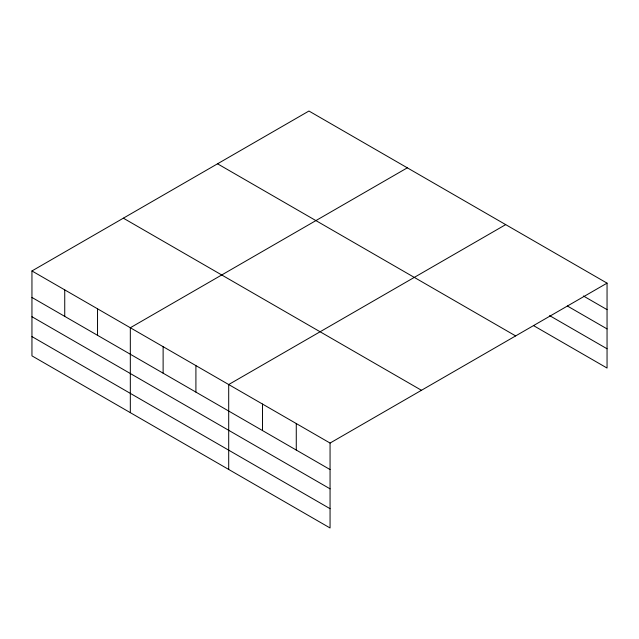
<?xml version="1.0" encoding="UTF-8"?>
<svg xmlns="http://www.w3.org/2000/svg" width="639" height="639" viewBox="0 0 639 639"><rect width="100%" height="100%" fill="white"/><g stroke="black" fill="none" stroke-linecap="round" stroke-linejoin="round"><path stroke-width="0.96" d="M31.95 270.952L330.059 443.059L330.059 527.974L31.95 355.859L31.95 270.952L308.941 111.026L607.05 283.141L607.05 368.048L533.565 325.626M407.315 167.825L130.324 327.743L130.324 412.658M505.697 224.624L228.698 384.542L228.698 469.449M330.059 443.059L607.05 283.141M583.399 295.985L607.05 309.635M567.352 305.993L607.05 328.917M549.612 315.618L607.05 348.774M217.532 163.8L515.641 335.914M123.359 218.179L421.468 390.285M31.95 297.447L330.059 469.561M31.95 316.72L330.059 488.835M31.95 336.585L330.059 508.692M296.272 423.553L296.272 450.056M262.485 404.048L262.485 430.542M195.909 365.612L195.909 392.106M163.121 346.681L163.121 373.176M97.535 308.813L97.535 335.315M64.739 289.882L64.739 316.377"/></g></svg>
